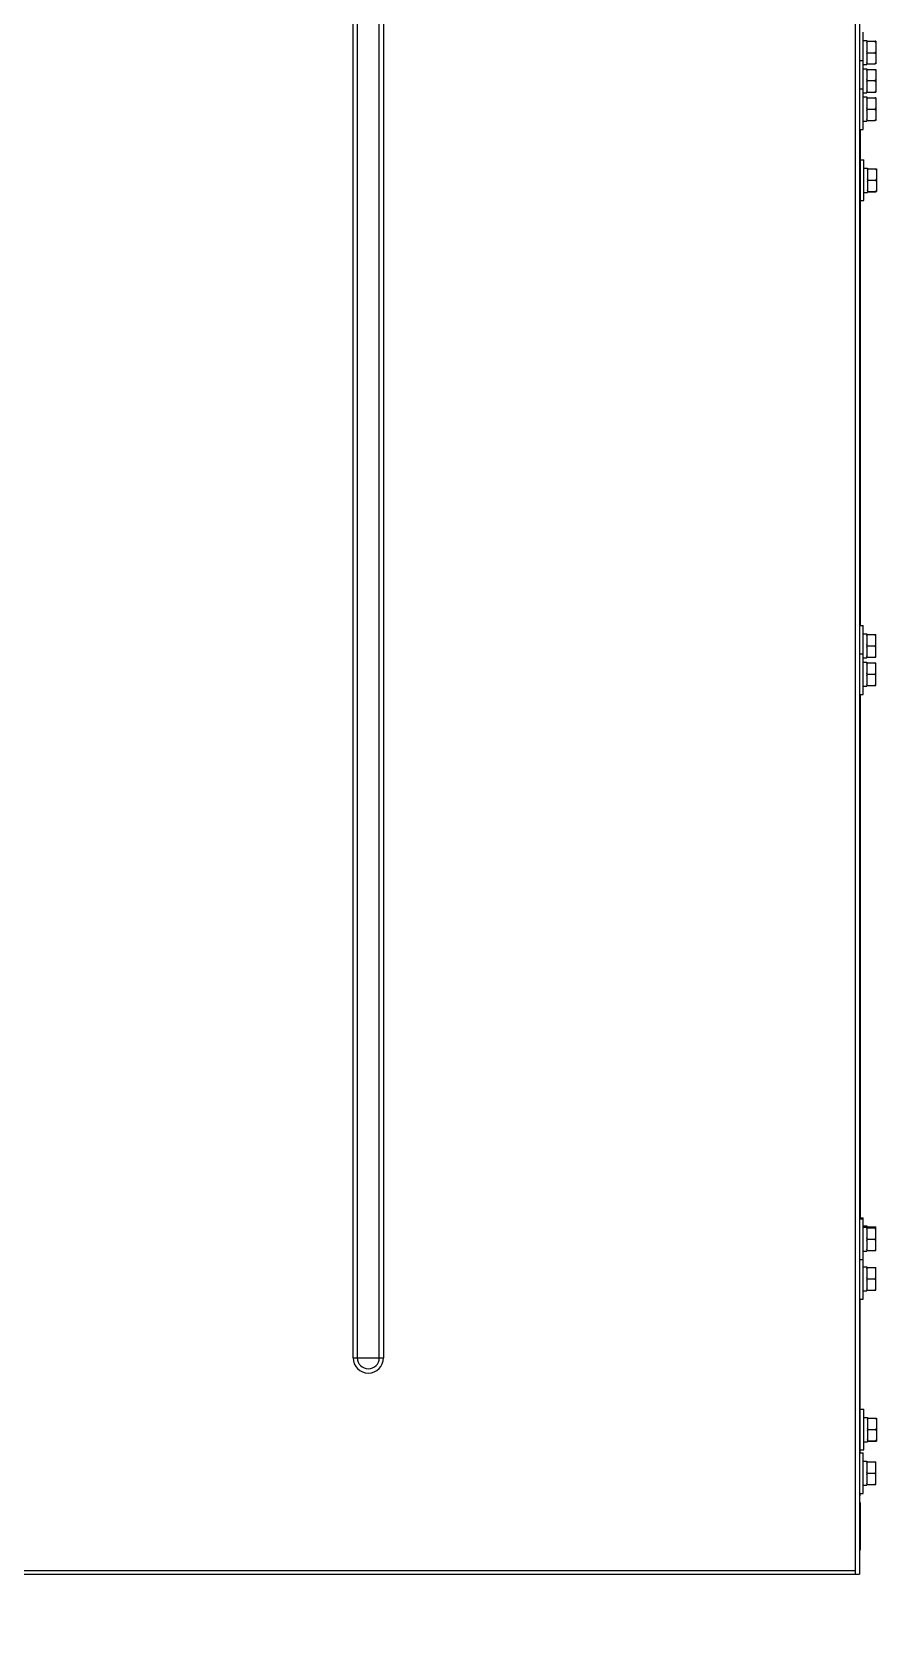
# Model space of a CAD drawing. Header units: millimetres. Extents: x 32496 to 166256, y 3504 to 23939.
# Drawn here: x 41981 to 42357, y 20088 to 20801 of the extents above; entities that cross this region are included whole.
import ezdxf

# ---------------------------------------------------------------- set-up
doc = ezdxf.new("R2010")
doc.units = ezdxf.units.MM
doc.layers.get('0').update_dxf_attribs({"lineweight": 35})
for name, color, linetype in [('2401-01144-S-M6-16HWM_1_0', 7, 'Continuous'), ('4215-19366_1_1_0', 7, 'Continuous'), ('4215-19374_1_1_0', 7, 'Continuous'), ('4215-23304_2_1_1_0', 7, 'Continuous')]:
    doc.layers.add(name, color=color, linetype=linetype)
doc.styles.add('仿宋', font='simfang.ttf', dxfattribs={"width": 0.8})
doc.dimstyles.new('12倍', dxfattribs={"dimscale": 21, "dimtxt": 3.5, "dimasz": 2.5, "dimexe": 1.5, "dimexo": 0, "dimgap": 1, "dimtad": 1, "dimtoh": 1, "dimdsep": 46, "dimtxsty": '仿宋', "dimcen": 2.5, "dimdle": 5, "dimclrd": 4, "dimclre": 4, "dimclrt": 3, "dimadec": 0, "dimazin": 0, "dimtfac": 1, "dimtmove": 0, "dimatfit": 3, "dimfxl": 1, "dimtolj": 1, "dimarcsym": 0})

msp = doc.modelspace()

# ---------------------------------------------------------------- linework, layer by layer
at = {"layer": '2401-01144-S-M6-16HWM_1_0', "color": 7, "linetype": 'Continuous'}
for p, q in [((42348.24, 20788.888), (42348.24, 20801.388)), ((42348.24, 20797.738), (42349.84, 20797.738)), ((42349.84, 20797.738), (42349.84, 20787.038)), ((42350.14, 20797.414), (42353.54, 20797.414)), ((42350.14, 20797.362), (42353.54, 20797.362)), ((42350.14, 20792.337), (42353.54, 20792.337)), ((42353.84, 20797.408), (42353.84, 20787.369)), ((42346.64, 20788.888), (42348.24, 20788.888)), ((42348.24, 20776.388), (42348.24, 20788.888)), ((42348.24, 20787.038), (42349.84, 20787.038)), ((42348.24, 20785.238), (42349.84, 20785.238)), ((42349.84, 20785.238), (42349.84, 20774.538)), ((42350.14, 20787.363), (42353.54, 20787.363)), ((42350.14, 20784.929), (42353.54, 20784.929)), ((42353.84, 20784.92), (42353.84, 20774.856)), ((42346.64, 20776.388), (42348.24, 20776.388)), ((42348.24, 20758.388), (42348.24, 20776.388)), ((42350.14, 20779.972), (42353.54, 20779.972)), ((42348.24, 20774.538), (42349.84, 20774.538)), ((42348.24, 20772.738), (42349.84, 20772.738)), ((42349.84, 20772.738), (42349.84, 20762.038)), ((42350.14, 20774.93), (42353.54, 20774.93)), ((42350.14, 20774.847), (42353.54, 20774.847)), ((42350.14, 20772.414), (42353.54, 20772.414)), ((42350.14, 20772.362), (42353.54, 20772.362)), ((42353.84, 20772.408), (42353.84, 20762.369)), ((42350.14, 20767.337), (42353.54, 20767.337)), ((42350.14, 20762.363), (42353.54, 20762.363)), ((42346.64, 20758.388), (42348.24, 20758.388)), ((42348.24, 20762.038), (42349.84, 20762.038)), ((42346.94, 20744.888), (42348.54, 20744.888)), ((42348.54, 20726.888), (42348.54, 20744.888)), ((42348.54, 20741.238), (42350.14, 20741.238)), ((42350.14, 20741.238), (42350.14, 20730.538)), ((42350.44, 20740.929), (42353.84, 20740.929)), ((42354.14, 20740.92), (42354.14, 20730.856)), ((42350.44, 20735.972), (42353.84, 20735.972)), ((42346.94, 20726.888), (42348.54, 20726.888)), ((42348.54, 20730.538), (42350.14, 20730.538)), ((42350.44, 20730.93), (42353.84, 20730.93)), ((42350.44, 20730.847), (42353.84, 20730.847)), ((42346.64, 20538.888), (42348.24, 20538.888)), ((42348.24, 20526.388), (42348.24, 20538.888)), ((42348.24, 20535.238), (42349.84, 20535.238)), ((42349.84, 20535.238), (42349.84, 20524.538)), ((42349.84, 20534.888), (42353.84, 20534.888)), ((42353.84, 20524.888), (42353.84, 20534.888)), ((42350.14, 20529.888), (42353.54, 20529.888)), ((42346.64, 20526.388), (42348.24, 20526.388)), ((42348.24, 20508.388), (42348.24, 20526.388)), ((42348.24, 20524.538), (42349.84, 20524.538)), ((42348.24, 20522.738), (42349.84, 20522.738)), ((42349.84, 20524.888), (42353.84, 20524.888)), ((42349.84, 20522.738), (42349.84, 20512.038)), ((42349.84, 20522.388), (42353.84, 20522.388)), ((42353.84, 20512.388), (42353.84, 20522.388)), ((42350.14, 20517.388), (42353.54, 20517.388)), ((42346.64, 20508.388), (42348.24, 20508.388)), ((42348.24, 20512.038), (42349.84, 20512.038)), ((42349.84, 20512.388), (42353.84, 20512.388)), ((42346.64, 20276.888), (42348.24, 20276.888)), ((42346.64, 20276.388), (42348.24, 20276.388)), ((42348.24, 20276.388), (42348.24, 20276.888)), ((42348.24, 20258.388), (42348.24, 20276.388)), ((42348.24, 20273.238), (42349.84, 20273.238)), ((42348.24, 20272.738), (42349.84, 20272.738)), ((42349.84, 20273.238), (42349.84, 20272.738)), ((42349.84, 20272.888), (42353.84, 20272.888)), ((42349.84, 20272.738), (42349.84, 20262.038)), ((42349.84, 20272.388), (42353.84, 20272.388)), ((42353.84, 20272.388), (42353.84, 20272.888)), ((42353.84, 20262.388), (42353.84, 20272.388)), ((42350.14, 20267.388), (42353.54, 20267.388)), ((42346.64, 20258.388), (42348.24, 20258.388)), ((42348.24, 20262.038), (42349.84, 20262.038)), ((42348.24, 20240.888), (42348.24, 20258.388)), ((42349.84, 20262.388), (42353.84, 20262.388)), ((42348.24, 20255.238), (42349.84, 20255.238)), ((42349.84, 20255.238), (42349.84, 20244.538)), ((42349.84, 20254.888), (42353.84, 20254.888)), ((42350.14, 20249.888), (42353.54, 20249.888)), ((42353.84, 20244.888), (42353.84, 20254.888)), ((42348.24, 20244.538), (42349.84, 20244.538)), ((42349.84, 20244.888), (42353.84, 20244.888)), ((42346.64, 20240.888), (42348.24, 20240.888)), ((42346.94, 20192.138), (42348.54, 20192.138)), ((42348.54, 20174.138), (42348.54, 20192.138)), ((42348.54, 20188.488), (42350.14, 20188.488)), ((42350.14, 20188.488), (42350.14, 20177.788)), ((42350.44, 20188.179), (42353.84, 20188.179)), ((42354.14, 20188.17), (42354.14, 20178.106)), ((42348.54, 20177.788), (42350.14, 20177.788)), ((42350.44, 20183.222), (42353.84, 20183.222)), ((42350.44, 20178.18), (42353.84, 20178.18)), ((42350.44, 20178.097), (42353.84, 20178.097)), ((42346.64, 20172.888), (42348.24, 20172.888)), ((42346.94, 20174.138), (42348.54, 20174.138)), ((42348.24, 20154.888), (42348.24, 20172.888)), ((42348.24, 20169.238), (42349.84, 20169.238)), ((42349.84, 20169.238), (42349.84, 20158.538)), ((42349.84, 20168.888), (42353.84, 20168.888)), ((42350.14, 20163.888), (42353.54, 20163.888)), ((42353.84, 20158.888), (42353.84, 20168.888)), ((42348.24, 20158.538), (42349.84, 20158.538)), ((42349.84, 20158.888), (42353.84, 20158.888)), ((42346.64, 20154.888), (42348.24, 20154.888))]:
    msp.add_line(p, q, dxfattribs=at)
for points, knots in [([(42349.84, 20797.408), (42349.863, 20797.408), (42349.963, 20797.41), (42350.063, 20797.412), (42350.14, 20797.414)], [0, 0, 0, 0, 0.2336896, 1, 1, 1, 1]), ([(42350.14, 20797.362), (42350.113, 20797.363), (42350.013, 20797.365), (42349.913, 20797.367), (42349.84, 20797.368)], [0, 0, 0, 0, 0.2655125, 1, 1, 1, 1]), ([(42349.84, 20796.788), (42349.863, 20796.837), (42349.956, 20797.031), (42350.059, 20797.222), (42350.14, 20797.362)], [0, 0, 0, 0, 0.2491904, 1, 1, 1, 1]), ([(42350.14, 20792.337), (42350.113, 20792.384), (42350.007, 20792.572), (42349.908, 20792.765), (42349.84, 20792.911)], [0, 0, 0, 0, 0.2508442, 1, 1, 1, 1]), ([(42349.84, 20791.768), (42349.863, 20791.817), (42349.956, 20792.009), (42350.059, 20792.198), (42350.14, 20792.337)], [0, 0, 0, 0, 0.2491232, 1, 1, 1, 1]), ([(42353.84, 20797.408), (42353.816, 20797.408), (42353.716, 20797.41), (42353.616, 20797.412), (42353.54, 20797.414)], [0, 0, 0, 0, 0.2336903, 1, 1, 1, 1]), ([(42353.54, 20797.362), (42353.566, 20797.363), (42353.666, 20797.365), (42353.766, 20797.367), (42353.84, 20797.368)], [0, 0, 0, 0, 0.2655139, 1, 1, 1, 1]), ([(42353.84, 20796.788), (42353.817, 20796.837), (42353.723, 20797.031), (42353.621, 20797.222), (42353.54, 20797.362)], [0, 0, 0, 0, 0.2491901, 1, 1, 1, 1]), ([(42353.54, 20792.337), (42353.567, 20792.384), (42353.673, 20792.572), (42353.771, 20792.765), (42353.84, 20792.911)], [0, 0, 0, 0, 0.2508447, 1, 1, 1, 1]), ([(42353.84, 20791.768), (42353.817, 20791.817), (42353.723, 20792.009), (42353.621, 20792.198), (42353.54, 20792.337)], [0, 0, 0, 0, 0.2491229, 1, 1, 1, 1]), ([(42350.14, 20787.363), (42350.113, 20787.409), (42350.007, 20787.596), (42349.908, 20787.786), (42349.84, 20787.931)], [0, 0, 0, 0, 0.2509104, 1, 1, 1, 1]), ([(42349.84, 20787.369), (42349.863, 20787.368), (42349.963, 20787.366), (42350.063, 20787.364), (42350.14, 20787.363)], [0, 0, 0, 0, 0.2336896, 1, 1, 1, 1]), ([(42350.14, 20784.929), (42350.113, 20784.929), (42350.013, 20784.926), (42349.913, 20784.923), (42349.84, 20784.92)], [0, 0, 0, 0, 0.2655009, 1, 1, 1, 1]), ([(42349.84, 20784.363), (42349.863, 20784.411), (42349.956, 20784.603), (42350.059, 20784.791), (42350.14, 20784.929)], [0, 0, 0, 0, 0.2491014, 1, 1, 1, 1]), ([(42353.54, 20787.363), (42353.567, 20787.409), (42353.673, 20787.596), (42353.771, 20787.786), (42353.84, 20787.931)], [0, 0, 0, 0, 0.2509109, 1, 1, 1, 1]), ([(42353.84, 20787.369), (42353.816, 20787.368), (42353.716, 20787.366), (42353.616, 20787.364), (42353.54, 20787.363)], [0, 0, 0, 0, 0.2336903, 1, 1, 1, 1]), ([(42353.54, 20784.929), (42353.566, 20784.929), (42353.666, 20784.926), (42353.766, 20784.923), (42353.84, 20784.92)], [0, 0, 0, 0, 0.2655023, 1, 1, 1, 1]), ([(42353.84, 20784.363), (42353.817, 20784.411), (42353.723, 20784.603), (42353.621, 20784.791), (42353.54, 20784.929)], [0, 0, 0, 0, 0.249101, 1, 1, 1, 1]), ([(42350.14, 20779.972), (42350.113, 20780.018), (42350.007, 20780.204), (42349.908, 20780.394), (42349.84, 20780.538)], [0, 0, 0, 0, 0.250932, 1, 1, 1, 1]), ([(42349.84, 20779.396), (42349.863, 20779.445), (42349.956, 20779.64), (42350.059, 20779.831), (42350.14, 20779.972)], [0, 0, 0, 0, 0.2492109, 1, 1, 1, 1]), ([(42353.54, 20779.972), (42353.567, 20780.018), (42353.673, 20780.204), (42353.771, 20780.394), (42353.84, 20780.538)], [0, 0, 0, 0, 0.2509325, 1, 1, 1, 1]), ([(42353.84, 20779.396), (42353.817, 20779.445), (42353.723, 20779.64), (42353.621, 20779.831), (42353.54, 20779.972)], [0, 0, 0, 0, 0.2492105, 1, 1, 1, 1]), ([(42350.14, 20774.93), (42350.113, 20774.978), (42350.007, 20775.167), (42349.908, 20775.36), (42349.84, 20775.507)], [0, 0, 0, 0, 0.2508241, 1, 1, 1, 1]), ([(42349.84, 20774.921), (42349.863, 20774.922), (42349.963, 20774.925), (42350.063, 20774.928), (42350.14, 20774.93)], [0, 0, 0, 0, 0.2337023, 1, 1, 1, 1]), ([(42350.14, 20774.847), (42350.113, 20774.848), (42350.013, 20774.851), (42349.913, 20774.854), (42349.84, 20774.856)], [0, 0, 0, 0, 0.2655009, 1, 1, 1, 1]), ([(42349.84, 20772.408), (42349.863, 20772.408), (42349.963, 20772.41), (42350.063, 20772.412), (42350.14, 20772.414)], [0, 0, 0, 0, 0.2336896, 1, 1, 1, 1]), ([(42350.14, 20772.362), (42350.113, 20772.363), (42350.013, 20772.365), (42349.913, 20772.367), (42349.84, 20772.368)], [0, 0, 0, 0, 0.2655125, 1, 1, 1, 1]), ([(42349.84, 20771.788), (42349.863, 20771.837), (42349.956, 20772.031), (42350.059, 20772.222), (42350.14, 20772.362)], [0, 0, 0, 0, 0.2491904, 1, 1, 1, 1]), ([(42353.54, 20774.93), (42353.567, 20774.978), (42353.673, 20775.167), (42353.771, 20775.36), (42353.84, 20775.507)], [0, 0, 0, 0, 0.2508246, 1, 1, 1, 1]), ([(42353.84, 20774.921), (42353.816, 20774.922), (42353.716, 20774.925), (42353.616, 20774.928), (42353.54, 20774.93)], [0, 0, 0, 0, 0.2337031, 1, 1, 1, 1]), ([(42353.54, 20774.847), (42353.566, 20774.848), (42353.666, 20774.851), (42353.766, 20774.854), (42353.84, 20774.856)], [0, 0, 0, 0, 0.2655023, 1, 1, 1, 1]), ([(42353.84, 20772.408), (42353.816, 20772.408), (42353.716, 20772.41), (42353.616, 20772.412), (42353.54, 20772.414)], [0, 0, 0, 0, 0.2336903, 1, 1, 1, 1]), ([(42353.54, 20772.362), (42353.566, 20772.363), (42353.666, 20772.365), (42353.766, 20772.367), (42353.84, 20772.368)], [0, 0, 0, 0, 0.2655139, 1, 1, 1, 1]), ([(42353.84, 20771.788), (42353.817, 20771.837), (42353.723, 20772.031), (42353.621, 20772.222), (42353.54, 20772.362)], [0, 0, 0, 0, 0.2491901, 1, 1, 1, 1]), ([(42350.14, 20767.337), (42350.113, 20767.384), (42350.007, 20767.572), (42349.908, 20767.765), (42349.84, 20767.911)], [0, 0, 0, 0, 0.2508442, 1, 1, 1, 1]), ([(42349.84, 20766.768), (42349.863, 20766.817), (42349.956, 20767.009), (42350.059, 20767.198), (42350.14, 20767.337)], [0, 0, 0, 0, 0.2491232, 1, 1, 1, 1]), ([(42350.14, 20762.363), (42350.113, 20762.409), (42350.007, 20762.596), (42349.908, 20762.786), (42349.84, 20762.931)], [0, 0, 0, 0, 0.2509104, 1, 1, 1, 1]), ([(42349.84, 20762.369), (42349.863, 20762.368), (42349.963, 20762.366), (42350.063, 20762.364), (42350.14, 20762.363)], [0, 0, 0, 0, 0.2336896, 1, 1, 1, 1]), ([(42353.54, 20767.337), (42353.567, 20767.384), (42353.673, 20767.572), (42353.771, 20767.765), (42353.84, 20767.911)], [0, 0, 0, 0, 0.2508447, 1, 1, 1, 1]), ([(42353.84, 20766.768), (42353.817, 20766.817), (42353.723, 20767.009), (42353.621, 20767.198), (42353.54, 20767.337)], [0, 0, 0, 0, 0.2491229, 1, 1, 1, 1]), ([(42353.54, 20762.363), (42353.567, 20762.409), (42353.673, 20762.596), (42353.771, 20762.786), (42353.84, 20762.931)], [0, 0, 0, 0, 0.2509109, 1, 1, 1, 1]), ([(42353.84, 20762.369), (42353.816, 20762.368), (42353.716, 20762.366), (42353.616, 20762.364), (42353.54, 20762.363)], [0, 0, 0, 0, 0.2336903, 1, 1, 1, 1]), ([(42350.44, 20740.929), (42350.413, 20740.929), (42350.313, 20740.926), (42350.213, 20740.923), (42350.14, 20740.92)], [0, 0, 0, 0, 0.2655009, 1, 1, 1, 1]), ([(42350.14, 20740.363), (42350.163, 20740.411), (42350.256, 20740.603), (42350.359, 20740.791), (42350.44, 20740.929)], [0, 0, 0, 0, 0.2491014, 1, 1, 1, 1]), ([(42353.84, 20740.929), (42353.866, 20740.929), (42353.966, 20740.926), (42354.066, 20740.923), (42354.14, 20740.92)], [0, 0, 0, 0, 0.2655023, 1, 1, 1, 1]), ([(42354.14, 20740.363), (42354.117, 20740.411), (42354.023, 20740.603), (42353.921, 20740.791), (42353.84, 20740.929)], [0, 0, 0, 0, 0.249101, 1, 1, 1, 1]), ([(42350.44, 20735.972), (42350.413, 20736.018), (42350.307, 20736.204), (42350.208, 20736.394), (42350.14, 20736.538)], [0, 0, 0, 0, 0.250932, 1, 1, 1, 1]), ([(42350.14, 20735.396), (42350.163, 20735.445), (42350.256, 20735.64), (42350.359, 20735.831), (42350.44, 20735.972)], [0, 0, 0, 0, 0.2492109, 1, 1, 1, 1]), ([(42353.84, 20735.972), (42353.867, 20736.018), (42353.973, 20736.204), (42354.071, 20736.394), (42354.14, 20736.538)], [0, 0, 0, 0, 0.2509325, 1, 1, 1, 1]), ([(42354.14, 20735.396), (42354.117, 20735.445), (42354.023, 20735.64), (42353.921, 20735.831), (42353.84, 20735.972)], [0, 0, 0, 0, 0.2492105, 1, 1, 1, 1]), ([(42350.44, 20730.93), (42350.413, 20730.978), (42350.307, 20731.167), (42350.208, 20731.36), (42350.14, 20731.507)], [0, 0, 0, 0, 0.2508241, 1, 1, 1, 1]), ([(42350.14, 20730.921), (42350.163, 20730.922), (42350.263, 20730.925), (42350.363, 20730.928), (42350.44, 20730.93)], [0, 0, 0, 0, 0.2337023, 1, 1, 1, 1]), ([(42350.44, 20730.847), (42350.413, 20730.848), (42350.313, 20730.851), (42350.213, 20730.854), (42350.14, 20730.856)], [0, 0, 0, 0, 0.2655009, 1, 1, 1, 1]), ([(42353.84, 20730.93), (42353.867, 20730.978), (42353.973, 20731.167), (42354.071, 20731.36), (42354.14, 20731.507)], [0, 0, 0, 0, 0.2508246, 1, 1, 1, 1]), ([(42354.14, 20730.921), (42354.116, 20730.922), (42354.016, 20730.925), (42353.916, 20730.928), (42353.84, 20730.93)], [0, 0, 0, 0, 0.2337031, 1, 1, 1, 1]), ([(42353.84, 20730.847), (42353.866, 20730.848), (42353.966, 20730.851), (42354.066, 20730.854), (42354.14, 20730.856)], [0, 0, 0, 0, 0.2655023, 1, 1, 1, 1]), ([(42349.84, 20534.317), (42349.863, 20534.365), (42349.956, 20534.559), (42350.059, 20534.748), (42350.14, 20534.888)], [0, 0, 0, 0, 0.2491573, 1, 1, 1, 1]), ([(42353.84, 20534.317), (42353.817, 20534.365), (42353.723, 20534.559), (42353.621, 20534.748), (42353.54, 20534.888)], [0, 0, 0, 0, 0.249157, 1, 1, 1, 1]), ([(42350.14, 20529.888), (42350.113, 20529.935), (42350.007, 20530.122), (42349.908, 20530.314), (42349.84, 20530.46)], [0, 0, 0, 0, 0.2508769, 1, 1, 1, 1]), ([(42349.84, 20529.317), (42349.863, 20529.365), (42349.956, 20529.559), (42350.059, 20529.748), (42350.14, 20529.888)], [0, 0, 0, 0, 0.2491573, 1, 1, 1, 1]), ([(42353.54, 20529.888), (42353.567, 20529.935), (42353.673, 20530.122), (42353.771, 20530.314), (42353.84, 20530.46)], [0, 0, 0, 0, 0.2508774, 1, 1, 1, 1]), ([(42353.84, 20529.317), (42353.817, 20529.365), (42353.723, 20529.559), (42353.621, 20529.748), (42353.54, 20529.888)], [0, 0, 0, 0, 0.249157, 1, 1, 1, 1]), ([(42350.14, 20524.888), (42350.113, 20524.935), (42350.007, 20525.122), (42349.908, 20525.314), (42349.84, 20525.46)], [0, 0, 0, 0, 0.2508769, 1, 1, 1, 1]), ([(42349.84, 20521.817), (42349.863, 20521.865), (42349.956, 20522.059), (42350.059, 20522.248), (42350.14, 20522.388)], [0, 0, 0, 0, 0.2491573, 1, 1, 1, 1]), ([(42353.54, 20524.888), (42353.567, 20524.935), (42353.673, 20525.122), (42353.771, 20525.314), (42353.84, 20525.46)], [0, 0, 0, 0, 0.2508774, 1, 1, 1, 1]), ([(42353.84, 20521.817), (42353.817, 20521.865), (42353.723, 20522.059), (42353.621, 20522.248), (42353.54, 20522.388)], [0, 0, 0, 0, 0.249157, 1, 1, 1, 1]), ([(42350.14, 20517.388), (42350.113, 20517.435), (42350.007, 20517.622), (42349.908, 20517.814), (42349.84, 20517.96)], [0, 0, 0, 0, 0.2508769, 1, 1, 1, 1]), ([(42349.84, 20516.817), (42349.863, 20516.865), (42349.956, 20517.059), (42350.059, 20517.248), (42350.14, 20517.388)], [0, 0, 0, 0, 0.2491573, 1, 1, 1, 1]), ([(42350.14, 20512.388), (42350.113, 20512.435), (42350.007, 20512.622), (42349.908, 20512.814), (42349.84, 20512.96)], [0, 0, 0, 0, 0.2508769, 1, 1, 1, 1]), ([(42353.54, 20517.388), (42353.567, 20517.435), (42353.673, 20517.622), (42353.771, 20517.814), (42353.84, 20517.96)], [0, 0, 0, 0, 0.2508774, 1, 1, 1, 1]), ([(42353.84, 20516.817), (42353.817, 20516.865), (42353.723, 20517.059), (42353.621, 20517.248), (42353.54, 20517.388)], [0, 0, 0, 0, 0.249157, 1, 1, 1, 1]), ([(42353.54, 20512.388), (42353.567, 20512.435), (42353.673, 20512.622), (42353.771, 20512.814), (42353.84, 20512.96)], [0, 0, 0, 0, 0.2508774, 1, 1, 1, 1]), ([(42349.84, 20271.817), (42349.863, 20271.865), (42349.956, 20272.059), (42350.059, 20272.248), (42350.14, 20272.388)], [0, 0, 0, 0, 0.2491573, 1, 1, 1, 1]), ([(42349.874, 20272.388), (42349.894, 20272.431), (42349.978, 20272.6), (42350.069, 20272.765), (42350.14, 20272.888)], [0, 0, 0, 0, 0.2492687, 1, 1, 1, 1]), ([(42353.806, 20272.388), (42353.785, 20272.431), (42353.701, 20272.6), (42353.611, 20272.765), (42353.54, 20272.888)], [0, 0, 0, 0, 0.2492679, 1, 1, 1, 1]), ([(42353.84, 20271.817), (42353.817, 20271.865), (42353.723, 20272.059), (42353.621, 20272.248), (42353.54, 20272.388)], [0, 0, 0, 0, 0.249157, 1, 1, 1, 1]), ([(42350.14, 20267.388), (42350.113, 20267.435), (42350.007, 20267.622), (42349.908, 20267.814), (42349.84, 20267.96)], [0, 0, 0, 0, 0.2508769, 1, 1, 1, 1]), ([(42349.84, 20266.817), (42349.863, 20266.865), (42349.956, 20267.059), (42350.059, 20267.248), (42350.14, 20267.388)], [0, 0, 0, 0, 0.2491573, 1, 1, 1, 1]), ([(42353.54, 20267.388), (42353.567, 20267.435), (42353.673, 20267.622), (42353.771, 20267.814), (42353.84, 20267.96)], [0, 0, 0, 0, 0.2508774, 1, 1, 1, 1]), ([(42353.84, 20266.817), (42353.817, 20266.865), (42353.723, 20267.059), (42353.621, 20267.248), (42353.54, 20267.388)], [0, 0, 0, 0, 0.249157, 1, 1, 1, 1]), ([(42350.14, 20262.388), (42350.113, 20262.435), (42350.007, 20262.622), (42349.908, 20262.814), (42349.84, 20262.96)], [0, 0, 0, 0, 0.2508769, 1, 1, 1, 1]), ([(42353.54, 20262.388), (42353.567, 20262.435), (42353.673, 20262.622), (42353.771, 20262.814), (42353.84, 20262.96)], [0, 0, 0, 0, 0.2508774, 1, 1, 1, 1]), ([(42349.84, 20254.317), (42349.863, 20254.365), (42349.956, 20254.559), (42350.059, 20254.748), (42350.14, 20254.888)], [0, 0, 0, 0, 0.2491573, 1, 1, 1, 1]), ([(42350.14, 20249.888), (42350.113, 20249.935), (42350.007, 20250.122), (42349.908, 20250.314), (42349.84, 20250.46)], [0, 0, 0, 0, 0.2508769, 1, 1, 1, 1]), ([(42349.84, 20249.317), (42349.863, 20249.365), (42349.956, 20249.559), (42350.059, 20249.748), (42350.14, 20249.888)], [0, 0, 0, 0, 0.2491573, 1, 1, 1, 1]), ([(42353.84, 20254.317), (42353.817, 20254.365), (42353.723, 20254.559), (42353.621, 20254.748), (42353.54, 20254.888)], [0, 0, 0, 0, 0.249157, 1, 1, 1, 1]), ([(42353.54, 20249.888), (42353.567, 20249.935), (42353.673, 20250.122), (42353.771, 20250.314), (42353.84, 20250.46)], [0, 0, 0, 0, 0.2508774, 1, 1, 1, 1]), ([(42353.84, 20249.317), (42353.817, 20249.365), (42353.723, 20249.559), (42353.621, 20249.748), (42353.54, 20249.888)], [0, 0, 0, 0, 0.249157, 1, 1, 1, 1]), ([(42350.14, 20244.888), (42350.113, 20244.935), (42350.007, 20245.122), (42349.908, 20245.314), (42349.84, 20245.46)], [0, 0, 0, 0, 0.2508769, 1, 1, 1, 1]), ([(42353.54, 20244.888), (42353.567, 20244.935), (42353.673, 20245.122), (42353.771, 20245.314), (42353.84, 20245.46)], [0, 0, 0, 0, 0.2508774, 1, 1, 1, 1]), ([(42350.44, 20188.179), (42350.413, 20188.179), (42350.313, 20188.176), (42350.213, 20188.173), (42350.14, 20188.17)], [0, 0, 0, 0, 0.2655009, 1, 1, 1, 1]), ([(42350.14, 20187.613), (42350.163, 20187.661), (42350.256, 20187.853), (42350.359, 20188.041), (42350.44, 20188.179)], [0, 0, 0, 0, 0.2491014, 1, 1, 1, 1]), ([(42353.84, 20188.179), (42353.866, 20188.179), (42353.966, 20188.176), (42354.066, 20188.173), (42354.14, 20188.17)], [0, 0, 0, 0, 0.2655023, 1, 1, 1, 1]), ([(42354.14, 20187.613), (42354.117, 20187.661), (42354.023, 20187.853), (42353.921, 20188.041), (42353.84, 20188.179)], [0, 0, 0, 0, 0.249101, 1, 1, 1, 1]), ([(42350.44, 20183.222), (42350.413, 20183.268), (42350.307, 20183.454), (42350.208, 20183.644), (42350.14, 20183.788)], [0, 0, 0, 0, 0.250932, 1, 1, 1, 1]), ([(42350.14, 20182.646), (42350.163, 20182.695), (42350.256, 20182.89), (42350.359, 20183.081), (42350.44, 20183.222)], [0, 0, 0, 0, 0.2492109, 1, 1, 1, 1]), ([(42350.44, 20178.18), (42350.413, 20178.228), (42350.307, 20178.417), (42350.208, 20178.61), (42350.14, 20178.757)], [0, 0, 0, 0, 0.2508241, 1, 1, 1, 1]), ([(42350.14, 20178.171), (42350.163, 20178.172), (42350.263, 20178.175), (42350.363, 20178.178), (42350.44, 20178.18)], [0, 0, 0, 0, 0.2337023, 1, 1, 1, 1]), ([(42350.44, 20178.097), (42350.413, 20178.098), (42350.313, 20178.101), (42350.213, 20178.104), (42350.14, 20178.106)], [0, 0, 0, 0, 0.2655009, 1, 1, 1, 1]), ([(42353.84, 20183.222), (42353.867, 20183.268), (42353.973, 20183.454), (42354.071, 20183.644), (42354.14, 20183.788)], [0, 0, 0, 0, 0.2509325, 1, 1, 1, 1]), ([(42354.14, 20182.646), (42354.117, 20182.695), (42354.023, 20182.89), (42353.921, 20183.081), (42353.84, 20183.222)], [0, 0, 0, 0, 0.2492105, 1, 1, 1, 1]), ([(42353.84, 20178.18), (42353.867, 20178.228), (42353.973, 20178.417), (42354.071, 20178.61), (42354.14, 20178.757)], [0, 0, 0, 0, 0.2508246, 1, 1, 1, 1]), ([(42354.14, 20178.171), (42354.116, 20178.172), (42354.016, 20178.175), (42353.916, 20178.178), (42353.84, 20178.18)], [0, 0, 0, 0, 0.2337031, 1, 1, 1, 1]), ([(42353.84, 20178.097), (42353.866, 20178.098), (42353.966, 20178.101), (42354.066, 20178.104), (42354.14, 20178.106)], [0, 0, 0, 0, 0.2655023, 1, 1, 1, 1]), ([(42349.84, 20168.317), (42349.863, 20168.365), (42349.956, 20168.559), (42350.059, 20168.748), (42350.14, 20168.888)], [0, 0, 0, 0, 0.2491573, 1, 1, 1, 1]), ([(42350.14, 20163.888), (42350.113, 20163.935), (42350.007, 20164.122), (42349.908, 20164.314), (42349.84, 20164.46)], [0, 0, 0, 0, 0.2508769, 1, 1, 1, 1]), ([(42349.84, 20163.317), (42349.863, 20163.365), (42349.956, 20163.559), (42350.059, 20163.748), (42350.14, 20163.888)], [0, 0, 0, 0, 0.2491573, 1, 1, 1, 1]), ([(42353.84, 20168.317), (42353.817, 20168.365), (42353.723, 20168.559), (42353.621, 20168.748), (42353.54, 20168.888)], [0, 0, 0, 0, 0.249157, 1, 1, 1, 1]), ([(42353.54, 20163.888), (42353.567, 20163.935), (42353.673, 20164.122), (42353.771, 20164.314), (42353.84, 20164.46)], [0, 0, 0, 0, 0.2508774, 1, 1, 1, 1]), ([(42353.84, 20163.317), (42353.817, 20163.365), (42353.723, 20163.559), (42353.621, 20163.748), (42353.54, 20163.888)], [0, 0, 0, 0, 0.249157, 1, 1, 1, 1]), ([(42350.14, 20158.888), (42350.113, 20158.935), (42350.007, 20159.122), (42349.908, 20159.314), (42349.84, 20159.46)], [0, 0, 0, 0, 0.2508769, 1, 1, 1, 1]), ([(42353.54, 20158.888), (42353.567, 20158.935), (42353.673, 20159.122), (42353.771, 20159.314), (42353.84, 20159.46)], [0, 0, 0, 0, 0.2508774, 1, 1, 1, 1])]:
    msp.add_open_spline(points, degree=3, knots=knots, dxfattribs=at)
at = {"layer": '4215-19366_1_1_0', "color": 7, "linetype": 'Continuous'}
for p, q in [((42346.94, 20758.388), (42346.94, 20538.888)), ((42346.64, 20719.388), (42346.94, 20719.388)), ((42346.94, 20717.388), (42346.64, 20717.388)), ((42346.94, 20508.388), (42346.94, 20276.888)), ((42346.94, 20288.888), (42346.64, 20288.888)), ((42346.94, 20172.888), (42346.94, 20240.888)), ((42346.94, 20153.888), (42346.64, 20153.888)), ((42346.94, 20153.888), (42346.94, 20154.888))]:
    msp.add_line(p, q, dxfattribs=at)
at = {"layer": '4215-19374_1_1_0', "color": 7, "linetype": 'Continuous'}
for p, q in [((42346.64, 20150.888), (42346.94, 20150.888)), ((42346.94, 20150.888), (42346.94, 20129.888)), ((42346.94, 20129.888), (42346.64, 20129.888))]:
    msp.add_line(p, q, dxfattribs=at)
at = {"layer": '4215-19374_1_1_0', "color": 9, "linetype": 'Continuous'}
msp.add_line((42346.94, 20149.688), (42346.64, 20149.688), dxfattribs=at)
at = {"layer": '4215-19374_1_1_0', "color": 7, "linetype": 'Continuous'}
msp.add_arc((42344.94, 20130.888), 2, 328.399963, 329.999216, dxfattribs=at)
at = {"layer": '4215-23304_2_1_1_0', "color": 7, "linetype": 'Continuous'}
for p, q in [((42346.64, 21440.638), (42346.64, 20119.138)), ((42344.94, 20119.138), (42344.94, 20120.838)), ((41612.24, 20119.138), (42346.64, 20119.138))]:
    msp.add_line(p, q, dxfattribs=at)
at = {"layer": '4215-23304_2_1_1_0', "color": 9, "linetype": 'Continuous'}
for p, q in [((42344.94, 20120.838), (42344.94, 21438.938)), ((42122.732, 20214.888), (42122.732, 21344.888)), ((42124.595, 21344.888), (42124.595, 20214.888)), ((42134.285, 20214.888), (42134.285, 21344.888)), ((42136.148, 21344.888), (42136.148, 20214.888)), ((42122.732, 20214.888), (42136.148, 20214.888)), ((41613.94, 20120.838), (42344.94, 20120.838))]:
    msp.add_line(p, q, dxfattribs=at)
for radius in [6.708, 4.845]:
    msp.add_arc((42129.44, 20214.888), radius, 180, 0, dxfattribs=at)

# ---------------------------------------------------------------- leaders
at = {"lineweight": 13}
msp.add_leader([(42663.397, 20187.554), (42405.172, 19405.382), (42022.41, 19403.196)], dimstyle='12倍', override={"dimtad": 0}, dxfattribs=at)

doc.saveas('drawing.dxf')
